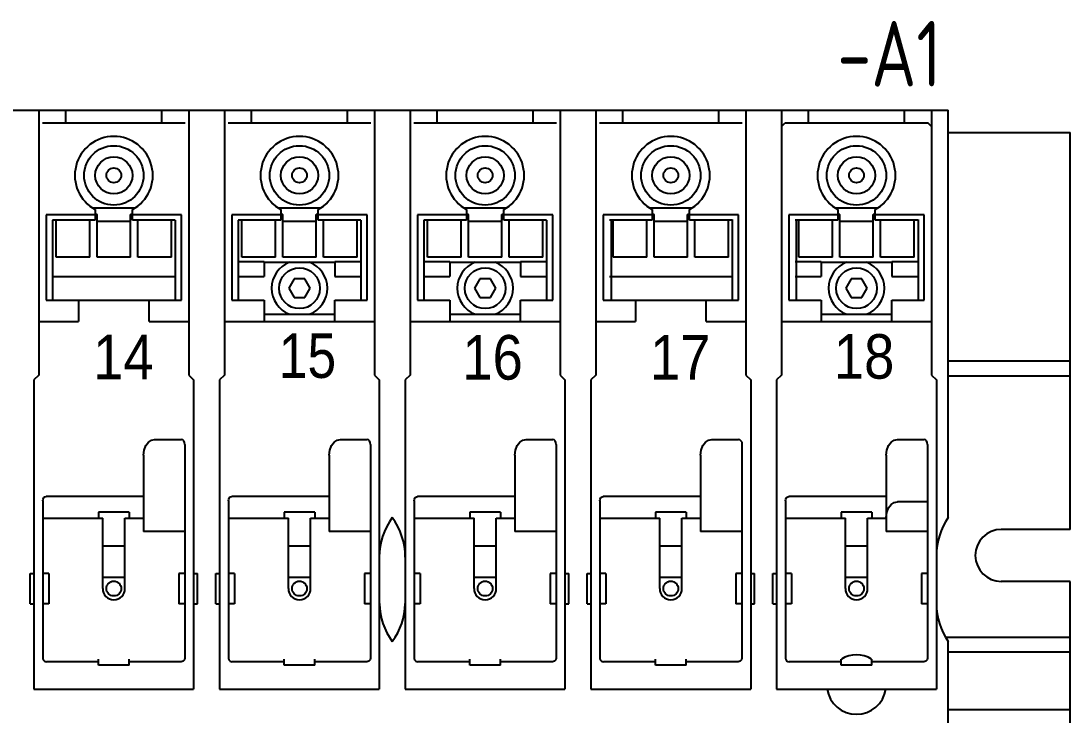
# Model space of a CAD drawing. Extents: x 430 to 1632, y -19 to 271.
# Drawn here: x 698.3 to 778.3, y 203.3 to 256.3 of the extents above; entities that cross this region are included whole.
import ezdxf
from ezdxf.enums import TextEntityAlignment as Align

# ---------------------------------------------------------------- set-up
doc = ezdxf.new("R2010")
doc.units = 0
doc.header["$LTSCALE"] = 5
doc.header["$MEASUREMENT"] = 0
doc.layers.get('0').update_dxf_attribs({"linetype": 'CONTINUOUS'})
doc.styles.add('DIN', font='DIN.shx', dxfattribs={"width": 0.85})

msp = doc.modelspace()

# ---------------------------------------------------------------- linework, layer by layer
at = {"color": 7, "linetype": 'Continuous'}
for p, q in [((684.218, 249.49), (769.021, 249.49)), ((699.655, 249.49), (699.655, 229.266)), ((701.709, 248.527), (701.709, 249.49)), ((709.045, 248.527), (709.045, 249.49)), ((711.098, 249.49), (711.098, 229.266)), ((713.817, 249.49), (713.817, 229.266)), ((715.871, 248.527), (715.871, 249.49)), ((723.207, 248.527), (723.207, 249.49)), ((725.26, 249.49), (725.26, 229.266)), ((727.979, 249.49), (727.979, 229.266)), ((730.033, 248.527), (730.033, 249.49)), ((737.369, 248.527), (737.369, 249.49)), ((739.423, 249.49), (739.423, 229.266)), ((742.142, 249.49), (742.142, 229.266)), ((744.195, 248.527), (744.195, 249.49)), ((751.531, 248.527), (751.531, 249.49)), ((753.585, 249.49), (753.585, 229.266)), ((756.304, 249.49), (756.304, 229.266)), ((758.357, 248.527), (758.357, 249.49)), ((765.693, 248.527), (765.693, 249.49)), ((767.747, 249.49), (767.747, 229.266)), ((769.021, 218.39), (769.021, 249.49)), ((699.938, 248.527), (710.815, 248.527)), ((714.101, 248.527), (724.977, 248.527)), ((728.263, 248.527), (739.139, 248.527)), ((742.425, 248.527), (753.301, 248.527)), ((756.304, 248.244), (756.587, 248.527)), ((756.587, 248.527), (767.464, 248.527)), ((767.747, 248.244), (767.464, 248.527)), ((769.021, 247.79), (778.312, 247.79)), ((778.312, 217.483), (778.312, 247.79)), ((706.96, 242.013), (703.793, 242.013)), ((703.96, 241.89), (703.96, 241.077)), ((706.793, 241.077), (706.793, 241.89)), ((721.122, 242.013), (717.955, 242.013)), ((718.123, 241.89), (718.123, 241.077)), ((720.955, 241.077), (720.955, 241.89)), ((735.284, 242.013), (732.118, 242.013)), ((732.285, 241.89), (732.285, 241.077)), ((735.117, 241.077), (735.117, 241.89)), ((749.447, 242.013), (746.28, 242.013)), ((746.447, 241.89), (746.447, 241.077)), ((749.279, 241.077), (749.279, 241.89)), ((763.609, 242.013), (760.442, 242.013)), ((760.609, 241.89), (760.609, 241.077)), ((763.442, 241.077), (763.442, 241.89)), ((700.222, 241.502), (700.222, 234.988)), ((703.96, 241.502), (700.222, 241.502)), ((700.703, 241.077), (700.703, 234.988)), ((703.96, 241.077), (700.703, 241.077)), ((700.986, 238.273), (700.986, 241.077)), ((703.536, 238.273), (703.536, 241.077)), ((704.102, 241.531), (703.96, 241.531)), ((704.097, 241.478), (704.083, 241.531)), ((704.102, 238.273), (704.102, 241.531)), ((706.651, 240.988), (704.102, 240.988)), ((706.651, 238.273), (706.651, 241.531)), ((706.793, 241.531), (706.651, 241.531)), ((706.671, 241.531), (706.656, 241.478)), ((710.532, 241.502), (706.793, 241.502)), ((710.05, 241.077), (706.793, 241.077)), ((707.218, 238.273), (707.218, 241.077)), ((709.767, 238.273), (709.767, 241.077)), ((710.05, 241.077), (710.05, 234.988)), ((710.532, 234.988), (710.532, 241.502)), ((714.384, 241.502), (714.384, 234.988)), ((718.123, 241.502), (714.384, 241.502)), ((714.865, 241.077), (714.865, 234.988)), ((718.123, 241.077), (714.865, 241.077)), ((715.149, 238.273), (715.149, 241.077)), ((717.698, 238.273), (717.698, 241.077)), ((718.264, 241.531), (718.123, 241.531)), ((718.259, 241.478), (718.245, 241.531)), ((718.264, 238.273), (718.264, 241.531)), ((720.813, 240.988), (718.264, 240.988)), ((720.813, 238.273), (720.813, 241.531)), ((720.955, 241.531), (720.813, 241.531)), ((720.833, 241.531), (720.819, 241.478)), ((724.694, 241.502), (720.955, 241.502)), ((724.212, 241.077), (720.955, 241.077)), ((721.38, 238.273), (721.38, 241.077)), ((723.929, 238.273), (723.929, 241.077)), ((724.212, 241.077), (724.212, 234.988)), ((724.694, 234.988), (724.694, 241.502)), ((728.546, 241.502), (728.546, 234.988)), ((732.285, 241.502), (728.546, 241.502)), ((729.027, 241.077), (729.027, 234.988)), ((732.285, 241.077), (729.027, 241.077)), ((729.311, 238.273), (729.311, 241.077)), ((731.86, 238.273), (731.86, 241.077)), ((732.426, 241.531), (732.285, 241.531)), ((732.421, 241.479), (732.407, 241.531)), ((732.426, 238.273), (732.426, 241.531)), ((734.976, 240.988), (732.426, 240.988)), ((734.976, 238.273), (734.976, 241.531)), ((735.117, 241.531), (734.976, 241.531)), ((734.995, 241.531), (734.981, 241.479)), ((738.856, 241.502), (735.117, 241.502)), ((738.375, 241.077), (735.117, 241.077)), ((735.542, 238.273), (735.542, 241.077)), ((738.091, 238.273), (738.091, 241.077)), ((738.375, 241.077), (738.375, 234.988)), ((738.856, 234.988), (738.856, 241.502)), ((742.708, 241.502), (742.708, 234.988)), ((746.447, 241.502), (742.708, 241.502)), ((746.447, 241.077), (743.19, 241.077)), ((743.317, 241.135), (743.317, 234.988)), ((743.473, 238.273), (743.473, 241.077)), ((746.022, 238.273), (746.022, 241.077)), ((746.589, 241.531), (746.447, 241.531)), ((746.584, 241.478), (746.569, 241.531)), ((746.589, 238.273), (746.589, 241.531)), ((749.138, 240.988), (746.589, 240.988)), ((749.138, 238.273), (749.138, 241.531)), ((749.279, 241.531), (749.138, 241.531)), ((749.157, 241.531), (749.143, 241.478)), ((753.018, 241.502), (749.279, 241.502)), ((752.537, 241.077), (749.279, 241.077)), ((749.704, 238.273), (749.704, 241.077)), ((752.253, 238.273), (752.253, 241.077)), ((752.553, 241.135), (752.553, 234.988)), ((753.018, 234.988), (753.018, 241.502)), ((756.87, 241.502), (756.87, 234.988)), ((760.609, 241.502), (756.87, 241.502)), ((760.609, 241.077), (757.352, 241.077)), ((757.419, 241.135), (757.419, 234.988)), ((757.635, 238.273), (757.635, 241.077)), ((760.184, 238.273), (760.184, 241.077)), ((760.751, 241.531), (760.609, 241.531)), ((760.746, 241.478), (760.731, 241.531)), ((760.751, 238.273), (760.751, 241.531)), ((763.3, 240.988), (760.751, 240.988)), ((763.3, 238.273), (763.3, 241.531)), ((763.442, 241.531), (763.3, 241.531)), ((763.32, 241.531), (763.305, 241.478)), ((767.18, 241.502), (763.442, 241.502)), ((766.699, 241.077), (763.442, 241.077)), ((763.866, 238.273), (763.866, 241.077)), ((766.416, 238.273), (766.416, 241.077)), ((766.738, 241.135), (766.738, 234.988)), ((767.18, 234.988), (767.18, 241.502)), ((703.536, 238.273), (700.986, 238.273)), ((706.651, 238.273), (704.102, 238.273)), ((709.767, 238.273), (707.218, 238.273)), ((714.865, 237.933), (716.848, 237.933)), ((717.698, 238.273), (715.149, 238.273)), ((716.848, 237.933), (716.848, 236.8)), ((716.848, 237.877), (722.23, 237.877)), ((720.813, 238.273), (718.264, 238.273)), ((723.929, 238.273), (721.38, 238.273)), ((722.23, 237.933), (722.23, 236.8)), ((722.23, 237.933), (724.212, 237.933)), ((729.027, 237.933), (731.01, 237.933)), ((731.86, 238.273), (729.311, 238.273)), ((731.01, 237.933), (731.01, 236.8)), ((731.01, 237.877), (736.392, 237.877)), ((734.976, 238.273), (732.426, 238.273)), ((738.091, 238.273), (735.542, 238.273)), ((736.392, 237.933), (736.392, 236.8)), ((736.392, 237.933), (738.375, 237.933)), ((746.022, 238.273), (743.473, 238.273)), ((749.138, 238.273), (746.589, 238.273)), ((752.253, 238.273), (749.704, 238.273)), ((757.352, 237.933), (759.335, 237.933)), ((760.184, 238.273), (757.635, 238.273)), ((759.335, 237.933), (759.335, 236.8)), ((759.335, 237.877), (764.716, 237.877)), ((763.3, 238.273), (760.751, 238.273)), ((766.416, 238.273), (763.866, 238.273)), ((764.716, 237.933), (764.716, 236.8)), ((764.716, 237.933), (766.699, 237.933)), ((700.703, 236.8), (710.05, 236.8)), ((714.865, 236.8), (716.848, 236.8)), ((719.123, 236.602), (718.717, 235.894)), ((719.955, 236.602), (719.123, 236.602)), ((720.36, 235.894), (719.955, 236.602)), ((722.23, 236.8), (724.212, 236.8)), ((729.027, 236.8), (731.01, 236.8)), ((733.285, 236.602), (732.88, 235.894)), ((734.117, 236.602), (733.285, 236.602)), ((734.522, 235.894), (734.117, 236.602)), ((736.392, 236.8), (738.375, 236.8)), ((743.19, 236.8), (752.537, 236.8)), ((757.352, 236.8), (759.335, 236.8)), ((761.609, 236.602), (761.204, 235.894)), ((762.442, 236.602), (761.609, 236.602)), ((762.847, 235.894), (762.442, 236.602)), ((764.716, 236.8), (766.699, 236.8)), ((718.717, 235.894), (719.123, 235.186)), ((719.955, 235.186), (720.36, 235.894)), ((732.88, 235.894), (733.285, 235.186)), ((734.117, 235.186), (734.522, 235.894)), ((761.204, 235.894), (761.609, 235.186)), ((762.442, 235.186), (762.847, 235.894)), ((700.222, 234.988), (710.532, 234.988)), ((702.686, 234.988), (702.686, 233.345)), ((708.067, 233.345), (708.067, 234.988)), ((714.384, 234.988), (716.848, 234.988)), ((716.848, 234.988), (716.848, 233.345)), ((719.123, 235.186), (719.955, 235.186)), ((722.23, 233.345), (722.23, 234.988)), ((722.23, 234.988), (724.694, 234.988)), ((728.546, 234.988), (731.01, 234.988)), ((731.01, 234.988), (731.01, 233.345)), ((733.285, 235.186), (734.117, 235.186)), ((736.392, 233.345), (736.392, 234.988)), ((736.392, 234.988), (738.856, 234.988)), ((742.708, 234.988), (753.018, 234.988)), ((745.172, 234.988), (745.172, 233.345)), ((750.554, 233.345), (750.554, 234.988)), ((756.87, 234.988), (759.335, 234.988)), ((759.335, 234.988), (759.335, 233.345)), ((761.609, 235.186), (762.442, 235.186)), ((764.716, 233.345), (764.716, 234.988)), ((764.716, 234.988), (767.18, 234.988)), ((716.848, 233.911), (722.23, 233.911)), ((731.01, 233.911), (736.392, 233.911)), ((759.335, 233.911), (764.716, 233.911)), ((699.655, 233.345), (702.686, 233.345)), ((708.067, 233.345), (711.098, 233.345)), ((713.817, 233.345), (725.26, 233.345)), ((727.979, 233.345), (739.423, 233.345)), ((742.142, 233.345), (745.172, 233.345)), ((750.554, 233.345), (753.585, 233.345)), ((756.304, 233.345), (767.747, 233.345)), ((769.021, 230.343), (778.312, 230.343)), ((699.655, 229.266), (699.287, 228.898)), ((699.287, 228.898), (699.287, 205.304)), ((711.098, 229.266), (711.466, 228.898)), ((711.466, 228.898), (711.466, 205.304)), ((713.817, 229.266), (713.449, 228.898)), ((713.449, 228.898), (713.449, 205.304)), ((725.26, 229.266), (725.629, 228.898)), ((725.629, 228.898), (725.629, 205.304)), ((727.979, 229.266), (727.611, 228.898)), ((727.611, 228.898), (727.611, 205.304)), ((739.423, 229.266), (739.791, 228.898)), ((739.791, 228.898), (739.791, 205.304)), ((742.142, 229.266), (741.773, 228.898)), ((741.773, 228.898), (741.773, 205.304)), ((753.585, 229.266), (753.953, 228.898)), ((753.953, 228.898), (753.953, 205.304)), ((756.304, 229.266), (755.936, 228.898)), ((755.936, 228.898), (755.936, 205.304)), ((767.747, 229.266), (768.115, 228.898)), ((768.115, 228.898), (768.115, 205.304)), ((769.021, 229.21), (778.312, 229.21)), ((707.82, 223.881), (708.01, 224.136)), ((708.01, 224.136), (708.245, 224.296)), ((708.245, 224.296), (708.492, 224.348)), ((708.492, 224.348), (710.53, 224.348)), ((710.633, 224.32), (710.53, 224.348)), ((710.719, 224.24), (710.633, 224.32)), ((710.776, 224.119), (710.719, 224.24)), ((710.797, 223.972), (710.776, 224.119)), ((721.982, 223.881), (722.173, 224.136)), ((722.173, 224.136), (722.407, 224.296)), ((722.407, 224.296), (722.655, 224.348)), ((722.655, 224.348), (724.692, 224.348)), ((724.795, 224.32), (724.692, 224.348)), ((724.882, 224.24), (724.795, 224.32)), ((724.938, 224.119), (724.882, 224.24)), ((724.959, 223.972), (724.938, 224.119)), ((736.144, 223.881), (736.335, 224.136)), ((736.335, 224.136), (736.569, 224.296)), ((736.569, 224.296), (736.817, 224.348)), ((736.817, 224.348), (738.854, 224.348)), ((738.957, 224.32), (738.854, 224.348)), ((739.044, 224.24), (738.957, 224.32)), ((739.1, 224.119), (739.044, 224.24)), ((739.121, 223.972), (739.1, 224.119)), ((750.306, 223.881), (750.497, 224.136)), ((750.497, 224.136), (750.731, 224.296)), ((750.731, 224.296), (750.979, 224.348)), ((750.979, 224.348), (753.016, 224.348)), ((753.119, 224.32), (753.016, 224.348)), ((753.283, 224.168), (753.119, 224.32)), ((753.283, 224.168), (753.283, 207.666)), ((764.468, 223.881), (764.659, 224.136)), ((764.659, 224.136), (764.893, 224.296)), ((764.893, 224.296), (765.141, 224.348)), ((765.141, 224.348), (767.178, 224.348)), ((767.281, 224.32), (767.178, 224.348)), ((767.368, 224.24), (767.281, 224.32)), ((767.425, 224.119), (767.368, 224.24)), ((767.445, 223.972), (767.425, 224.119)), ((707.643, 223.147), (707.691, 223.546)), ((707.691, 223.546), (707.82, 223.881)), ((710.797, 223.972), (710.797, 207.666)), ((721.805, 223.147), (721.853, 223.546)), ((721.853, 223.546), (721.982, 223.881)), ((724.959, 223.972), (724.959, 207.666)), ((735.967, 223.147), (736.015, 223.546)), ((736.015, 223.546), (736.144, 223.881)), ((739.121, 223.972), (739.121, 207.666)), ((750.129, 223.147), (750.177, 223.546)), ((750.177, 223.546), (750.306, 223.881)), ((764.291, 223.147), (764.34, 223.546)), ((764.34, 223.546), (764.468, 223.881)), ((767.445, 223.972), (767.445, 207.666)), ((707.643, 223.147), (707.643, 217.339)), ((721.805, 223.147), (721.805, 217.339)), ((735.967, 223.147), (735.967, 217.339)), ((750.129, 223.147), (750.129, 217.339)), ((764.291, 223.147), (764.291, 217.339)), ((699.957, 219.671), (699.98, 219.805)), ((699.957, 219.671), (699.957, 207.666)), ((699.98, 219.805), (700.04, 219.91)), ((700.04, 219.91), (700.127, 219.976)), ((700.127, 219.976), (700.227, 219.998)), ((707.643, 219.998), (700.227, 219.998)), ((714.119, 219.671), (714.142, 219.805)), ((714.119, 219.671), (714.119, 207.666)), ((714.142, 219.805), (714.203, 219.91)), ((714.203, 219.91), (714.289, 219.976)), ((714.289, 219.976), (714.389, 219.998)), ((721.805, 219.998), (714.389, 219.998)), ((728.281, 219.671), (728.304, 219.805)), ((728.281, 219.671), (728.281, 207.666)), ((728.304, 219.805), (728.365, 219.91)), ((728.365, 219.91), (728.452, 219.976)), ((728.452, 219.976), (728.551, 219.998)), ((735.967, 219.998), (728.551, 219.998)), ((742.443, 219.671), (742.466, 219.805)), ((742.443, 219.671), (742.443, 207.666)), ((742.466, 219.805), (742.527, 219.91)), ((742.527, 219.91), (742.614, 219.976)), ((742.614, 219.976), (742.714, 219.998)), ((750.129, 219.998), (742.714, 219.998)), ((756.606, 219.671), (756.628, 219.805)), ((756.606, 219.671), (756.606, 207.67)), ((756.628, 219.805), (756.689, 219.91)), ((756.689, 219.91), (756.776, 219.976)), ((756.776, 219.976), (756.876, 219.998)), ((764.291, 219.998), (756.876, 219.998)), ((764.468, 219.122), (764.659, 219.378)), ((764.659, 219.378), (764.893, 219.538)), ((764.893, 219.538), (765.141, 219.59)), ((767.445, 219.59), (765.141, 219.59)), ((704.215, 218.809), (704.215, 218.356)), ((706.538, 218.809), (704.215, 218.809)), ((706.538, 218.809), (706.538, 218.356)), ((718.378, 218.809), (718.378, 218.356)), ((720.7, 218.809), (718.378, 218.809)), ((720.7, 218.809), (720.7, 218.356)), ((732.54, 218.809), (732.54, 218.356)), ((734.862, 218.809), (732.54, 218.809)), ((734.862, 218.809), (734.862, 218.356)), ((746.702, 218.809), (746.702, 218.356)), ((749.024, 218.809), (746.702, 218.809)), ((749.024, 218.809), (749.024, 218.356)), ((763.187, 218.809), (760.864, 218.809)), ((760.864, 218.809), (760.864, 218.356)), ((763.187, 218.809), (763.187, 218.356)), ((764.291, 218.388), (764.34, 218.788)), ((764.34, 218.788), (764.468, 219.122)), ((699.957, 218.356), (704.527, 218.356)), ((704.527, 212.974), (704.527, 218.356)), ((706.226, 212.974), (706.226, 218.356)), ((706.226, 218.356), (707.643, 218.356)), ((714.119, 218.356), (718.689, 218.356)), ((718.689, 212.974), (718.689, 218.356)), ((720.389, 212.974), (720.389, 218.356)), ((720.389, 218.356), (721.805, 218.356)), ((728.281, 218.356), (732.851, 218.356)), ((732.851, 212.974), (732.851, 218.356)), ((734.551, 212.974), (734.551, 218.356)), ((734.551, 218.356), (735.967, 218.356)), ((742.443, 218.356), (747.013, 218.356)), ((747.013, 212.974), (747.013, 218.356)), ((748.713, 212.974), (748.713, 218.356)), ((748.713, 218.356), (750.129, 218.356)), ((756.606, 218.356), (761.176, 218.356)), ((761.176, 212.974), (761.176, 218.356)), ((762.875, 218.356), (764.291, 218.356)), ((762.875, 212.974), (762.875, 218.356)), ((710.797, 217.339), (707.643, 217.339)), ((724.959, 217.339), (721.805, 217.339)), ((739.121, 217.339), (735.967, 217.339)), ((753.283, 217.339), (750.129, 217.339)), ((767.445, 217.339), (764.291, 217.339)), ((778.312, 217.483), (773.072, 217.483)), ((706.226, 216.206), (704.527, 216.206)), ((720.389, 216.206), (718.689, 216.206)), ((734.551, 216.206), (732.851, 216.206)), ((748.713, 216.206), (747.013, 216.206)), ((762.875, 216.206), (761.176, 216.206)), ((699.004, 211.813), (699.004, 214.135)), ((699.004, 214.135), (699.287, 214.135)), ((700.42, 214.135), (699.957, 214.135)), ((700.42, 214.135), (700.42, 211.813)), ((706.226, 213.824), (704.527, 213.824)), ((710.333, 214.135), (710.333, 211.813)), ((710.797, 214.135), (710.333, 214.135)), ((711.466, 214.135), (711.75, 214.135)), ((711.75, 211.813), (711.75, 214.135)), ((713.166, 211.813), (713.166, 214.135)), ((713.166, 214.135), (713.449, 214.135)), ((714.582, 214.135), (714.119, 214.135)), ((714.582, 214.135), (714.582, 211.813)), ((720.389, 213.824), (718.689, 213.824)), ((724.496, 214.135), (724.496, 211.813)), ((724.959, 214.135), (724.496, 214.135)), ((728.744, 214.135), (728.281, 214.135)), ((728.744, 214.135), (728.744, 211.813)), ((734.551, 213.824), (732.851, 213.824)), ((738.658, 214.135), (738.658, 211.813)), ((739.121, 214.135), (738.658, 214.135)), ((739.791, 214.135), (740.074, 214.135)), ((740.074, 211.813), (740.074, 214.135)), ((741.49, 211.813), (741.49, 214.135)), ((741.49, 214.135), (741.773, 214.135)), ((742.906, 214.135), (742.443, 214.135)), ((742.906, 214.135), (742.906, 211.813)), ((748.713, 213.824), (747.013, 213.824)), ((752.82, 214.135), (752.82, 211.813)), ((753.283, 214.135), (752.82, 214.135)), ((753.953, 214.135), (754.236, 214.135)), ((754.236, 211.813), (754.236, 214.135)), ((755.652, 214.135), (755.936, 214.135)), ((755.652, 211.813), (755.652, 214.135)), ((757.069, 214.135), (756.606, 214.135)), ((757.069, 214.135), (757.069, 211.813)), ((762.875, 213.824), (761.176, 213.824)), ((767.445, 214.135), (766.982, 214.135)), ((766.982, 214.135), (766.982, 211.813)), ((778.312, 213.518), (773.072, 213.518)), ((778.312, 109.851), (778.312, 213.518)), ((699.004, 211.813), (699.287, 211.813)), ((700.42, 211.813), (699.957, 211.813)), ((710.797, 211.813), (710.333, 211.813)), ((711.466, 211.813), (711.75, 211.813)), ((713.166, 211.813), (713.449, 211.813)), ((714.582, 211.813), (714.119, 211.813)), ((724.959, 211.813), (724.496, 211.813)), ((728.744, 211.813), (728.281, 211.813)), ((739.121, 211.813), (738.658, 211.813)), ((739.791, 211.813), (740.074, 211.813)), ((741.49, 211.813), (741.773, 211.813)), ((742.906, 211.813), (742.443, 211.813)), ((753.283, 211.813), (752.82, 211.813)), ((753.953, 211.813), (754.236, 211.813)), ((755.652, 211.813), (755.936, 211.813)), ((757.069, 211.813), (756.606, 211.813)), ((767.445, 211.813), (766.982, 211.813)), ((768.834, 209.269), (778.312, 209.269)), ((769.021, 110.77), (769.021, 208.929)), ((769.021, 208.136), (778.312, 208.136)), ((699.957, 207.666), (699.995, 207.525)), ((699.995, 207.525), (700.098, 207.422)), ((700.098, 207.422), (700.239, 207.384)), ((704.215, 207.384), (700.239, 207.384)), ((704.215, 207.139), (704.215, 207.592)), ((706.538, 207.139), (706.538, 207.592)), ((710.514, 207.384), (706.538, 207.384)), ((710.656, 207.422), (710.514, 207.384)), ((710.759, 207.525), (710.656, 207.422)), ((710.797, 207.666), (710.759, 207.525)), ((714.119, 207.666), (714.157, 207.525)), ((714.157, 207.525), (714.26, 207.422)), ((714.26, 207.422), (714.401, 207.384)), ((718.378, 207.384), (714.401, 207.384)), ((718.378, 207.139), (718.378, 207.592)), ((720.7, 207.139), (720.7, 207.592)), ((724.677, 207.384), (720.7, 207.384)), ((724.818, 207.422), (724.677, 207.384)), ((724.921, 207.525), (724.818, 207.422)), ((724.959, 207.666), (724.921, 207.525)), ((728.281, 207.666), (728.319, 207.525)), ((728.319, 207.525), (728.422, 207.422)), ((728.422, 207.422), (728.563, 207.384)), ((732.54, 207.384), (728.563, 207.384)), ((732.54, 207.139), (732.54, 207.592)), ((734.862, 207.139), (734.862, 207.592)), ((738.839, 207.384), (734.862, 207.384)), ((738.98, 207.422), (738.839, 207.384)), ((739.083, 207.525), (738.98, 207.422)), ((739.121, 207.666), (739.083, 207.525)), ((742.443, 207.666), (742.481, 207.525)), ((742.481, 207.525), (742.584, 207.422)), ((742.584, 207.422), (742.726, 207.384)), ((746.702, 207.384), (742.726, 207.384)), ((746.702, 207.139), (746.702, 207.592)), ((749.024, 207.139), (749.024, 207.592)), ((753.001, 207.384), (749.024, 207.384)), ((753.142, 207.422), (753.001, 207.384)), ((753.245, 207.525), (753.142, 207.422)), ((753.283, 207.666), (753.245, 207.525)), ((760.864, 207.384), (756.891, 207.384)), ((760.864, 207.139), (760.864, 207.592)), ((763.187, 207.139), (763.187, 207.592)), ((767.163, 207.384), (763.187, 207.384)), ((767.304, 207.422), (767.163, 207.384)), ((767.407, 207.525), (767.304, 207.422)), ((767.445, 207.666), (767.407, 207.525)), ((706.538, 207.139), (704.215, 207.139)), ((720.7, 207.139), (718.378, 207.139)), ((734.862, 207.139), (732.54, 207.139)), ((749.024, 207.139), (746.702, 207.139)), ((763.187, 207.139), (760.864, 207.139)), ((699.287, 205.304), (711.466, 205.304)), ((713.449, 205.304), (725.629, 205.304)), ((727.611, 205.304), (739.791, 205.304)), ((741.773, 205.304), (753.953, 205.304)), ((755.936, 205.304), (768.115, 205.304)), ((778.312, 203.718), (769.021, 203.718))]:
    msp.add_line(p, q, dxfattribs=at)
for centre, radius in [((705.377, 244.505), 2.266), ((719.539, 244.505), 2.266), ((733.701, 244.505), 2.266), ((747.863, 244.505), 2.266), ((762.025, 244.505), 2.266), ((705.377, 244.505), 1.416), ((719.539, 244.505), 1.416), ((733.701, 244.505), 1.416), ((747.863, 244.505), 1.416), ((762.025, 244.505), 1.416), ((705.377, 244.505), 0.566), ((719.539, 244.505), 0.566), ((733.701, 244.505), 0.566), ((747.863, 244.505), 0.566), ((762.025, 244.505), 0.566), ((719.539, 235.894), 1.558), ((733.701, 235.894), 1.558), ((762.025, 235.894), 1.558), ((705.377, 212.974), 0.566), ((719.539, 212.974), 0.566), ((733.701, 212.974), 0.566), ((747.863, 212.974), 0.566), ((762.025, 212.974), 0.566)]:
    msp.add_circle(centre, radius, dxfattribs=at)
for centre, radius, start, end in [((705.377, 244.505), 2.974, 298.43689, 241.56311), ((719.539, 244.505), 2.974, 298.43689, 241.56311), ((733.701, 244.505), 2.974, 298.43689, 241.56311), ((747.863, 244.505), 2.974, 298.43689, 241.56311), ((762.025, 244.505), 2.974, 298.43689, 241.56311), ((719.539, 235.894), 2.124, 111.03947, 248.96053), ((719.539, 235.894), 2.124, 291.03947, 68.96053), ((733.701, 235.894), 2.124, 111.03947, 248.96053), ((733.701, 235.894), 2.124, 291.03947, 68.96053), ((762.025, 235.894), 2.124, 111.03947, 248.96053), ((762.025, 235.894), 2.124, 291.03947, 68.96053), ((730.727, 215.369), 5.098, 143.66394, 180), ((722.513, 215.369), 5.098, 0, 36.33606), ((773.213, 215.488), 5.098, 145.30787, 180), ((773.072, 215.501), 1.983, 90, 270), ((705.377, 212.974), 0.85, 180, 0), ((719.539, 212.974), 0.85, 180, 0), ((733.701, 212.974), 0.85, 180, 0), ((747.863, 212.974), 0.85, 180, 0), ((762.025, 212.974), 0.85, 180, 0), ((730.727, 211.95), 5.098, 181.38284, 216.33606), ((722.513, 211.95), 5.098, 323.66394, 358.61716), ((773.213, 211.831), 5.098, 180.20329, 214.69213), ((756.891, 207.67), 0.285, 180, 270), ((762.025, 205.644), 2.266, 59.31658, 120.6672), ((762.025, 205.644), 2.266, 188.62693, 351.37307)]:
    msp.add_arc(centre, radius, start, end, dxfattribs=at)

# ---------------------------------------------------------------- texts
at = {"color": 3, "style": 'DIN', "width": 0.8}
msp.add_text('-A1', height=5, dxfattribs=at).set_placement((760.562, 251.29))
at = {"color": 7, "linetype": 'Continuous'}
for s, width, p, p2 in [('14', 1.017857, (703.798, 228.942), (708.41, 228.942)), ('15', 0.964286, (717.966, 229.049), (722.336, 229.049)), ('16', 1.017857, (731.96, 228.919), (736.573, 228.919)), ('17', 1.017857, (746.27, 228.919), (750.883, 228.919)), ('18', 1.017857, (760.3, 228.99), (764.913, 228.99))]:
    msp.add_text(s, height=3.3989, dxfattribs=dict(at, width=width)).set_placement(p, p2, align=Align.FIT)

doc.saveas('drawing.dxf')
